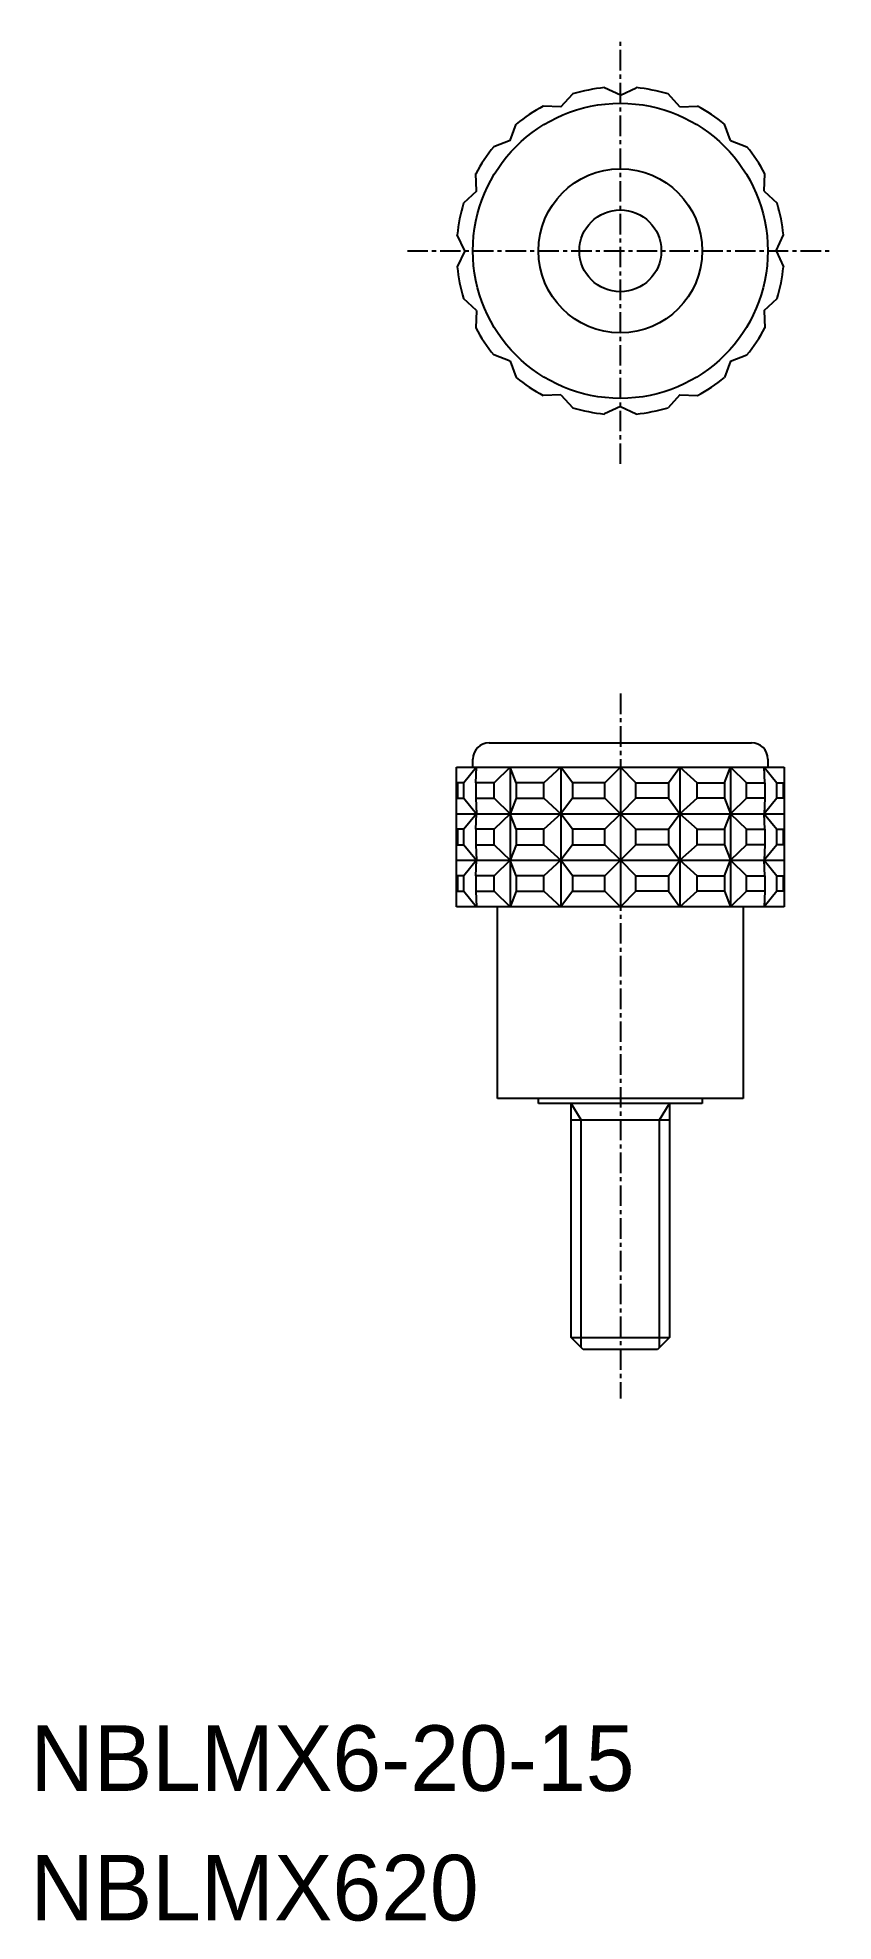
# Model space of a CAD drawing. Extents: x -13575 to -13527, y -153 to -38.
import ezdxf

# ---------------------------------------------------------------- set-up
doc = ezdxf.new("R2010")
doc.units = 0
doc.linetypes.add('CENTER', pattern=[2, 1.25, -0.25, 0.25, -0.25])
doc.layers.get('0').update_dxf_attribs({"linetype": 'CONTINUOUS'})
doc.layers.add('CENTER', color=1, linetype='CENTER')

# ---------------------------------------------------------------- blocks, each defined once
blk = doc.blocks.new('A$C26EC7128')
at = {"color": 7, "linetype": 'CONTINUOUS'}
for p, q in [((-3.64, 8.78), (-2.91, 9.57)), ((0, 9.5), (-0.97, 9.95)), ((0, 9.5), (0.97, 9.95)), ((3.64, 8.78), (2.91, 9.57)), ((-3.64, 8.78), (-4.71, 8.82)), ((3.64, 8.78), (4.71, 8.82)), ((-6.72, 6.72), (-6.35, 7.72)), ((6.72, 6.72), (6.35, 7.72)), ((-6.72, 6.72), (-7.72, 6.35)), ((6.72, 6.72), (7.72, 6.35)), ((-8.78, 3.64), (-8.82, 4.71)), ((8.78, 3.64), (8.82, 4.71)), ((-8.78, 3.64), (-9.57, 2.91)), ((8.78, 3.64), (9.57, 2.91)), ((-9.5, 0), (-9.95, 0.97)), ((-9.5, 0), (-9.95, -0.97)), ((9.5, 0), (9.95, 0.97)), ((9.5, 0), (9.95, -0.97)), ((-8.78, -3.64), (-9.57, -2.91)), ((8.78, -3.64), (9.57, -2.91)), ((-8.78, -3.64), (-8.82, -4.71)), ((8.78, -3.64), (8.82, -4.71)), ((-6.72, -6.72), (-7.72, -6.35)), ((-6.72, -6.72), (-6.35, -7.72)), ((6.72, -6.72), (6.35, -7.72)), ((6.72, -6.72), (7.72, -6.35)), ((-3.64, -8.78), (-4.71, -8.82)), ((-3.64, -8.78), (-2.91, -9.57)), ((3.64, -8.78), (2.91, -9.57)), ((3.64, -8.78), (4.71, -8.82)), ((0, -9.5), (-0.97, -9.95)), ((0, -9.5), (0.97, -9.95))]:
    blk.add_line(p, q, dxfattribs=at)
for radius in [9, 5, 2.5]:
    blk.add_circle((0, 0), radius, dxfattribs=at)
for start, end in [(95.5718, 106.9282), (73.0718, 84.4282), (118.0718, 129.4282), (50.5718, 61.9282), (140.5718, 151.9282), (28.0718, 39.4282), (163.0718, 174.4282), (5.5718, 16.9282), (185.5718, 196.9282), (343.0718, 354.4282), (208.0718, 219.4282), (320.5718, 331.9282), (230.5718, 241.9282), (298.0718, 309.4282), (253.0718, 264.4282), (275.5718, 286.9282)]:
    blk.add_arc((0, 0), 10, start, end, dxfattribs=at)

msp = doc.modelspace()

# ---------------------------------------------------------------- linework, layer by layer
at = {"color": 7, "linetype": 'CONTINUOUS'}
for p, q in [((-13547.79, -80.83), (-13531.79, -80.83)), ((-13549.79, -82.33), (-13529.79, -82.33)), ((-13549.79, -90.83), (-13549.79, -82.33)), ((-13548.57, -82.33), (-13549.34, -83.27)), ((-13548.79, -82.33), (-13548.79, -81.83)), ((-13548.61, -83.27), (-13548.57, -82.33)), ((-13546.51, -82.33), (-13547.49, -83.27)), ((-13546.15, -83.27), (-13546.51, -82.33)), ((-13546.51, -82.33), (-13546.51, -90.83)), ((-13543.43, -82.33), (-13544.47, -83.27)), ((-13542.72, -83.27), (-13543.43, -82.33)), ((-13543.43, -82.33), (-13543.43, -90.83)), ((-13540.74, -83.27), (-13539.79, -82.33)), ((-13539.79, -82.33), (-13539.79, -90.83)), ((-13538.84, -83.27), (-13539.79, -82.33)), ((-13536.86, -83.27), (-13536.16, -82.33)), ((-13536.16, -82.33), (-13536.16, -90.83)), ((-13536.16, -82.33), (-13535.11, -83.27)), ((-13533.43, -83.27), (-13533.07, -82.33)), ((-13533.07, -82.33), (-13533.07, -90.83)), ((-13533.07, -82.33), (-13532.09, -83.27)), ((-13530.97, -83.27), (-13531.01, -82.33)), ((-13531.01, -82.33), (-13530.24, -83.27)), ((-13530.79, -81.83), (-13530.79, -82.33)), ((-13529.79, -82.33), (-13529.79, -90.83)), ((-13549.34, -84.22), (-13548.57, -85.16)), ((-13548.61, -84.22), (-13548.57, -85.16)), ((-13547.49, -84.22), (-13546.51, -85.16)), ((-13546.15, -84.22), (-13546.51, -85.16)), ((-13544.47, -84.22), (-13543.43, -85.16)), ((-13542.72, -84.22), (-13543.43, -85.16)), ((-13540.74, -84.22), (-13539.79, -85.16)), ((-13538.84, -84.22), (-13539.79, -85.16)), ((-13536.86, -84.22), (-13536.16, -85.16)), ((-13535.11, -84.22), (-13536.16, -85.16)), ((-13533.43, -84.22), (-13533.07, -85.16)), ((-13532.09, -84.22), (-13533.07, -85.16)), ((-13530.97, -84.22), (-13531.01, -85.16)), ((-13530.24, -84.22), (-13531.01, -85.16)), ((-13549.79, -85.16), (-13529.79, -85.16)), ((-13548.57, -85.16), (-13549.34, -86.11)), ((-13548.61, -86.11), (-13548.57, -85.16)), ((-13546.51, -85.16), (-13547.49, -86.11)), ((-13546.15, -86.11), (-13546.51, -85.16)), ((-13543.43, -85.16), (-13544.47, -86.11)), ((-13542.72, -86.11), (-13543.43, -85.16)), ((-13540.74, -86.11), (-13539.79, -85.16)), ((-13538.84, -86.11), (-13539.79, -85.16)), ((-13536.86, -86.11), (-13536.16, -85.16)), ((-13536.16, -85.16), (-13535.11, -86.11)), ((-13533.43, -86.11), (-13533.07, -85.16)), ((-13533.07, -85.16), (-13532.09, -86.11)), ((-13531.01, -85.16), (-13530.24, -86.11)), ((-13530.97, -86.11), (-13531.01, -85.16)), ((-13549.34, -87.05), (-13548.57, -88)), ((-13548.61, -87.05), (-13548.57, -88)), ((-13547.49, -87.05), (-13546.51, -88)), ((-13546.15, -87.05), (-13546.51, -88)), ((-13544.47, -87.05), (-13543.43, -88)), ((-13542.72, -87.05), (-13543.43, -88)), ((-13540.74, -87.05), (-13539.79, -88)), ((-13538.84, -87.05), (-13539.79, -88)), ((-13536.86, -87.05), (-13536.16, -88)), ((-13535.11, -87.05), (-13536.16, -88)), ((-13533.43, -87.05), (-13533.07, -88)), ((-13532.09, -87.05), (-13533.07, -88)), ((-13530.24, -87.05), (-13531.01, -88)), ((-13530.97, -87.05), (-13531.01, -88)), ((-13549.79, -88), (-13529.79, -88)), ((-13548.57, -88), (-13549.34, -88.94)), ((-13548.61, -88.94), (-13548.57, -88)), ((-13546.51, -88), (-13547.49, -88.94)), ((-13546.15, -88.94), (-13546.51, -88)), ((-13543.43, -88), (-13544.47, -88.94)), ((-13542.72, -88.94), (-13543.43, -88)), ((-13540.74, -88.94), (-13539.79, -88)), ((-13538.84, -88.94), (-13539.79, -88)), ((-13536.86, -88.94), (-13536.16, -88)), ((-13536.16, -88), (-13535.11, -88.94)), ((-13533.43, -88.94), (-13533.07, -88)), ((-13533.07, -88), (-13532.09, -88.94)), ((-13531.01, -88), (-13530.24, -88.94)), ((-13530.97, -88.94), (-13531.01, -88)), ((-13549.34, -89.88), (-13548.57, -90.83)), ((-13548.61, -89.88), (-13548.57, -90.83)), ((-13547.49, -89.88), (-13546.51, -90.83)), ((-13546.15, -89.88), (-13546.51, -90.83)), ((-13544.47, -89.88), (-13543.43, -90.83)), ((-13542.72, -89.88), (-13543.43, -90.83)), ((-13540.74, -89.88), (-13539.79, -90.83)), ((-13538.84, -89.88), (-13539.79, -90.83)), ((-13536.86, -89.88), (-13536.16, -90.83)), ((-13535.11, -89.88), (-13536.16, -90.83)), ((-13533.43, -89.88), (-13533.07, -90.83)), ((-13532.09, -89.88), (-13533.07, -90.83)), ((-13530.24, -89.88), (-13531.01, -90.83)), ((-13530.97, -89.88), (-13531.01, -90.83)), ((-13529.79, -90.83), (-13549.79, -90.83)), ((-13549.79, -90.83), (-13549.79, -90.83)), ((-13547.29, -102.53), (-13547.29, -90.83)), ((-13532.29, -90.83), (-13532.29, -102.53)), ((-13544.79, -102.53), (-13547.29, -102.53)), ((-13544.79, -102.83), (-13544.79, -102.53)), ((-13534.79, -102.53), (-13544.79, -102.53)), ((-13534.79, -102.83), (-13544.79, -102.83)), ((-13542.79, -117.1), (-13542.79, -102.83)), ((-13536.79, -102.83), (-13536.79, -117.1)), ((-13534.79, -102.53), (-13534.79, -102.83)), ((-13532.29, -102.53), (-13534.79, -102.53)), ((-13542.79, -103.83), (-13536.79, -103.83)), ((-13542.06, -117.83), (-13542.79, -117.1)), ((-13542.79, -117.1), (-13536.79, -117.1)), ((-13536.79, -117.1), (-13537.52, -117.83)), ((-13537.52, -117.83), (-13542.06, -117.83))]:
    msp.add_line(p, q, dxfattribs=at)
at = {"color": 3}
for p, q in [((-13542.18, -103.83), (-13542.79, -102.83)), ((-13537.4, -103.83), (-13536.79, -102.83)), ((-13542.18, -117.71), (-13542.18, -103.83)), ((-13537.4, -117.71), (-13537.4, -103.83))]:
    msp.add_line(p, q, dxfattribs=at)
at = {"color": 7, "linetype": 'CONTINUOUS'}
for points in [[(-13549.34, -83.27), (-13549.73, -83.27), (-13549.73, -84.22), (-13549.34, -84.22)], [(-13547.49, -83.27), (-13548.61, -83.27), (-13548.61, -84.22), (-13547.49, -84.22)], [(-13544.47, -83.27), (-13546.15, -83.27), (-13546.15, -84.22), (-13544.47, -84.22)], [(-13540.74, -83.27), (-13542.72, -83.27), (-13542.72, -84.22), (-13540.74, -84.22)], [(-13538.84, -83.27), (-13536.86, -83.27), (-13536.86, -84.22), (-13538.84, -84.22)], [(-13535.11, -83.27), (-13533.43, -83.27), (-13533.43, -84.22), (-13535.11, -84.22)], [(-13532.09, -83.27), (-13530.97, -83.27), (-13530.97, -84.22), (-13532.09, -84.22)], [(-13530.24, -83.27), (-13529.85, -83.27), (-13529.85, -84.22), (-13530.24, -84.22)], [(-13549.34, -86.11), (-13549.73, -86.11), (-13549.73, -87.05), (-13549.34, -87.05)], [(-13547.49, -86.11), (-13548.61, -86.11), (-13548.61, -87.05), (-13547.49, -87.05)], [(-13544.47, -86.11), (-13546.15, -86.11), (-13546.15, -87.05), (-13544.47, -87.05)], [(-13540.74, -86.11), (-13542.72, -86.11), (-13542.72, -87.05), (-13540.74, -87.05)], [(-13538.84, -86.11), (-13536.86, -86.11), (-13536.86, -87.05), (-13538.84, -87.05)], [(-13535.11, -86.11), (-13533.43, -86.11), (-13533.43, -87.05), (-13535.11, -87.05)], [(-13532.09, -86.11), (-13530.97, -86.11), (-13530.97, -87.05), (-13532.09, -87.05)], [(-13530.24, -86.11), (-13529.85, -86.11), (-13529.85, -87.05), (-13530.24, -87.05)], [(-13549.34, -88.94), (-13549.73, -88.94), (-13549.73, -89.88), (-13549.34, -89.88)], [(-13547.49, -88.94), (-13548.61, -88.94), (-13548.61, -89.88), (-13547.49, -89.88)], [(-13544.47, -88.94), (-13546.15, -88.94), (-13546.15, -89.88), (-13544.47, -89.88)], [(-13540.74, -88.94), (-13542.72, -88.94), (-13542.72, -89.88), (-13540.74, -89.88)], [(-13538.84, -88.94), (-13536.86, -88.94), (-13536.86, -89.88), (-13538.84, -89.88)], [(-13535.11, -88.94), (-13533.43, -88.94), (-13533.43, -89.88), (-13535.11, -89.88)], [(-13532.09, -88.94), (-13530.97, -88.94), (-13530.97, -89.88), (-13532.09, -89.88)], [(-13530.24, -88.94), (-13529.85, -88.94), (-13529.85, -89.88), (-13530.24, -89.88)]]:
    msp.add_lwpolyline(points, close=True, dxfattribs=at)
for centre, start, end in [((-13547.79, -81.83), 90, 180), ((-13531.79, -81.83), 0, 90)]:
    msp.add_arc(centre, 1, start, end, dxfattribs=at)
at = {"layer": 'CENTER', "color": 1, "linetype": 'CENTER'}
for p, q in [((-13539.79, -63.83), (-13539.79, -37.83)), ((-13552.79, -50.83), (-13526.79, -50.83)), ((-13539.79, -77.83), (-13539.79, -120.83))]:
    msp.add_line(p, q, dxfattribs=at)

# ---------------------------------------------------------------- block references
at = {"color": 7, "linetype": 'CONTINUOUS'}
msp.add_blockref('A$C26EC7128', (-13539.79, -50.83), dxfattribs=at)

# ---------------------------------------------------------------- texts
for s, p in [('NBLMX6-20-15', (-13575.79, -144.76)), ('NBLMX620', (-13575.79, -152.66))]:
    msp.add_text(s, height=4, dxfattribs=at).set_placement(p)

doc.saveas('drawing.dxf')
